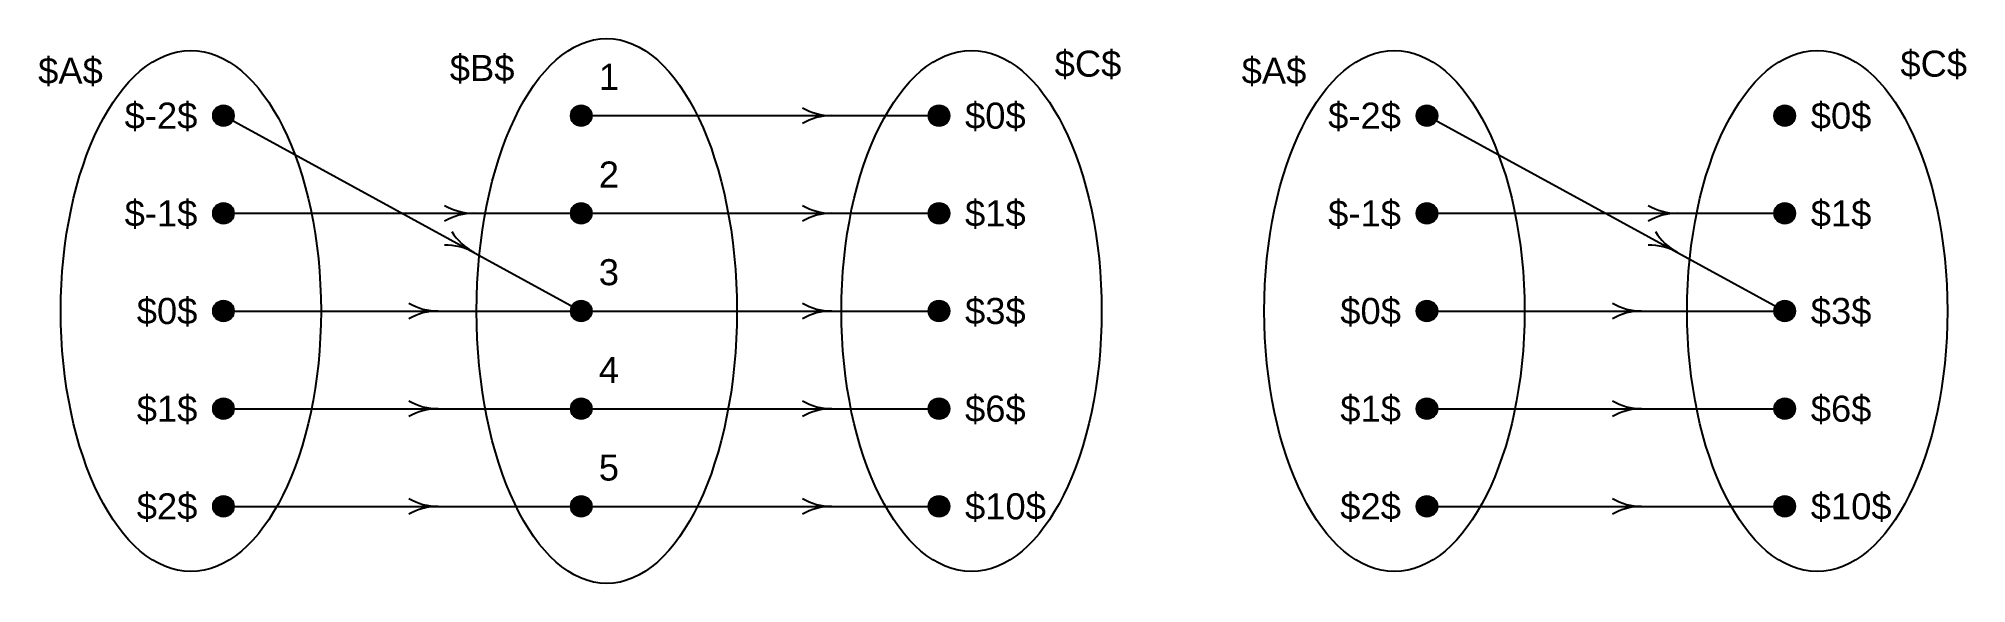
# Model space of a CAD drawing. Header units: inches. Extents: x 108 to 1590, y 141 to 559.
import ezdxf
from ezdxf.enums import TextEntityAlignment as Align

# ---------------------------------------------------------------- set-up
doc = ezdxf.new("R2010")
doc.units = ezdxf.units.IN
doc.header["$MEASUREMENT"] = 0
doc.styles.get("Standard").update_dxf_attribs({"font": 'arial.ttf'})

msp = doc.modelspace()

# ---------------------------------------------------------------- hatches: boundary and pattern name
h = msp.add_hatch(color=255)
edge = h.paths.add_edge_path()
edge.add_arc((250, 500), 8, 0, 360)
h = msp.add_hatch(color=255)
edge = h.paths.add_edge_path()
edge.add_arc((525, 500), 8, 0, 360)
h = msp.add_hatch(color=255)
edge = h.paths.add_edge_path()
edge.add_arc((800, 500), 8, 0, 360)
h = msp.add_hatch(color=255)
edge = h.paths.add_edge_path()
edge.add_arc((1175, 500), 8, 0, 360)
h = msp.add_hatch(color=255)
edge = h.paths.add_edge_path()
edge.add_arc((1450, 500), 8, 0, 360)
h = msp.add_hatch(color=255)
edge = h.paths.add_edge_path()
edge.add_arc((250, 425), 8, 0, 360)
h = msp.add_hatch(color=255)
edge = h.paths.add_edge_path()
edge.add_arc((525, 425), 8, 0, 360)
h = msp.add_hatch(color=255)
edge = h.paths.add_edge_path()
edge.add_arc((800, 425), 8, 0, 360)
h = msp.add_hatch(color=255)
edge = h.paths.add_edge_path()
edge.add_arc((1175, 425), 8, 0, 360)
h = msp.add_hatch(color=255)
edge = h.paths.add_edge_path()
edge.add_arc((1450, 425), 8, 0, 360)
h = msp.add_hatch(color=255)
edge = h.paths.add_edge_path()
edge.add_arc((250, 350), 8, 0, 360)
h = msp.add_hatch(color=255)
edge = h.paths.add_edge_path()
edge.add_arc((525, 350), 8, 0, 360)
h = msp.add_hatch(color=255)
edge = h.paths.add_edge_path()
edge.add_arc((800, 350), 8, 0, 360)
h = msp.add_hatch(color=255)
edge = h.paths.add_edge_path()
edge.add_arc((1175, 350), 8, 0, 360)
h = msp.add_hatch(color=255)
edge = h.paths.add_edge_path()
edge.add_arc((1450, 350), 8, 0, 360)
h = msp.add_hatch(color=255)
edge = h.paths.add_edge_path()
edge.add_arc((250, 275), 8, 0, 360)
h = msp.add_hatch(color=255)
edge = h.paths.add_edge_path()
edge.add_arc((525, 275), 8, 0, 360)
h = msp.add_hatch(color=255)
edge = h.paths.add_edge_path()
edge.add_arc((800, 275), 8, 0, 360)
h = msp.add_hatch(color=255)
edge = h.paths.add_edge_path()
edge.add_arc((1175, 275), 8, 0, 360)
h = msp.add_hatch(color=255)
edge = h.paths.add_edge_path()
edge.add_arc((1450, 275), 8, 0, 360)
h = msp.add_hatch(color=255)
edge = h.paths.add_edge_path()
edge.add_arc((250, 200), 8, 0, 360)
h = msp.add_hatch(color=255)
edge = h.paths.add_edge_path()
edge.add_arc((525, 200), 8, 0, 360)
h = msp.add_hatch(color=255)
edge = h.paths.add_edge_path()
edge.add_arc((800, 200), 8, 0, 360)
h = msp.add_hatch(color=255)
edge = h.paths.add_edge_path()
edge.add_arc((1175, 200), 8, 0, 360)
h = msp.add_hatch(color=255)
edge = h.paths.add_edge_path()
edge.add_arc((1450, 200), 8, 0, 360)

# ---------------------------------------------------------------- linework, layer by layer
for p, q in [((250, 500), (525, 350)), ((525, 500), (800, 500)), ((1175, 500), (1450, 350)), ((250, 425), (525, 425)), ((525, 425), (800, 425)), ((1175, 425), (1450, 425)), ((250, 350), (525, 350)), ((525, 350), (800, 350)), ((1175, 350), (1450, 350)), ((250, 275), (525, 275)), ((525, 275), (800, 275)), ((1175, 275), (1450, 275)), ((250, 200), (525, 200)), ((525, 200), (800, 200)), ((1175, 200), (1450, 200))]:
    msp.add_line(p, q)
for centre in [(250, 500), (525, 500), (800, 500), (1175, 500), (1450, 500), (250, 425), (525, 425), (800, 425), (1175, 425), (1450, 425), (250, 350), (525, 350), (800, 350), (1175, 350), (1450, 350), (250, 275), (525, 275), (800, 275), (1175, 275), (1450, 275), (250, 200), (525, 200), (800, 200), (1175, 200), (1450, 200)]:
    msp.add_circle(centre, 8)
for centre, start, end in [((717.5, 545), 240, 270), ((717.5, 455), 90, 120), ((442.5, 470), 240, 270), ((717.5, 470), 240, 270), ((1367.5, 470), 240, 270), ((442.5, 380), 90, 120), ((717.5, 380), 90, 120), ((1367.5, 380), 90, 120), ((421, 355.5), 61.3895, 91.3895), ((464, 434.5), 211.3895, 241.3895), ((1346, 355.5), 61.3895, 91.3895), ((1389, 434.5), 211.3895, 241.3895), ((415, 395), 240, 270), ((717.5, 395), 240, 270), ((1340, 395), 240, 270), ((415, 305), 90, 120), ((717.5, 305), 90, 120), ((1340, 305), 90, 120), ((415, 320), 240, 270), ((415, 230), 90, 120), ((717.5, 320), 240, 270), ((717.5, 230), 90, 120), ((1340, 320), 240, 270), ((1340, 230), 90, 120), ((415, 245), 240, 270), ((415, 155), 90, 120), ((717.5, 245), 240, 270), ((717.5, 155), 90, 120), ((1340, 245), 240, 270), ((1340, 155), 90, 120)]:
    msp.add_arc(centre, 45, start, end)
for centre, major_axis, ratio in [((225, 350), (0, 200), 0.5), ((544.6, 350), (0, 209.2), 0.478099), ((825, 350), (0, 200), 0.5), ((1150, 350), (0, 200), 0.5), ((1475, 350), (0, 200), 0.5)]:
    msp.add_ellipse(centre, major_axis=major_axis, ratio=ratio)

# ---------------------------------------------------------------- texts
for s, p in [('$C$', (888.9, 523.9)), ('$C$', (1538.9, 523.9)), ('1', (538.5, 513.8)), ('2', (538.5, 438.8)), ('3', (538.5, 363.8)), ('4', (538.5, 288.8)), ('5', (538.5, 213.8))]:
    msp.add_text(s, height=20).set_placement(p, align=Align.BOTTOM_LEFT)
for s, p in [('$A$', (157.3, 518.5)), ('$B$', (473.7, 520.6)), ('$A$', (1082.3, 518.5))]:
    msp.add_text(s, height=20).set_placement(p, align=Align.BOTTOM_RIGHT)
for s, p in [('$-2$', (230, 500)), ('$-2$', (1155, 500)), ('$-1$', (230, 425)), ('$-1$', (1155, 425)), ('$0$', (230, 350)), ('$0$', (1155, 350)), ('$1$', (230, 275)), ('$1$', (1155, 275)), ('$2$', (230, 200)), ('$2$', (1155, 200))]:
    msp.add_text(s, height=20).set_placement(p, align=Align.MIDDLE_RIGHT)
for s, p in [('$0$', (820, 500)), ('$0$', (1470, 500)), ('$1$', (820, 425)), ('$1$', (1470, 425)), ('$3$', (820, 350)), ('$3$', (1470, 350)), ('$6$', (820, 275)), ('$6$', (1470, 275)), ('$10$', (820, 200)), ('$10$', (1470, 200))]:
    msp.add_text(s, height=20).set_placement(p, align=Align.MIDDLE_LEFT)

doc.saveas('drawing.dxf')
